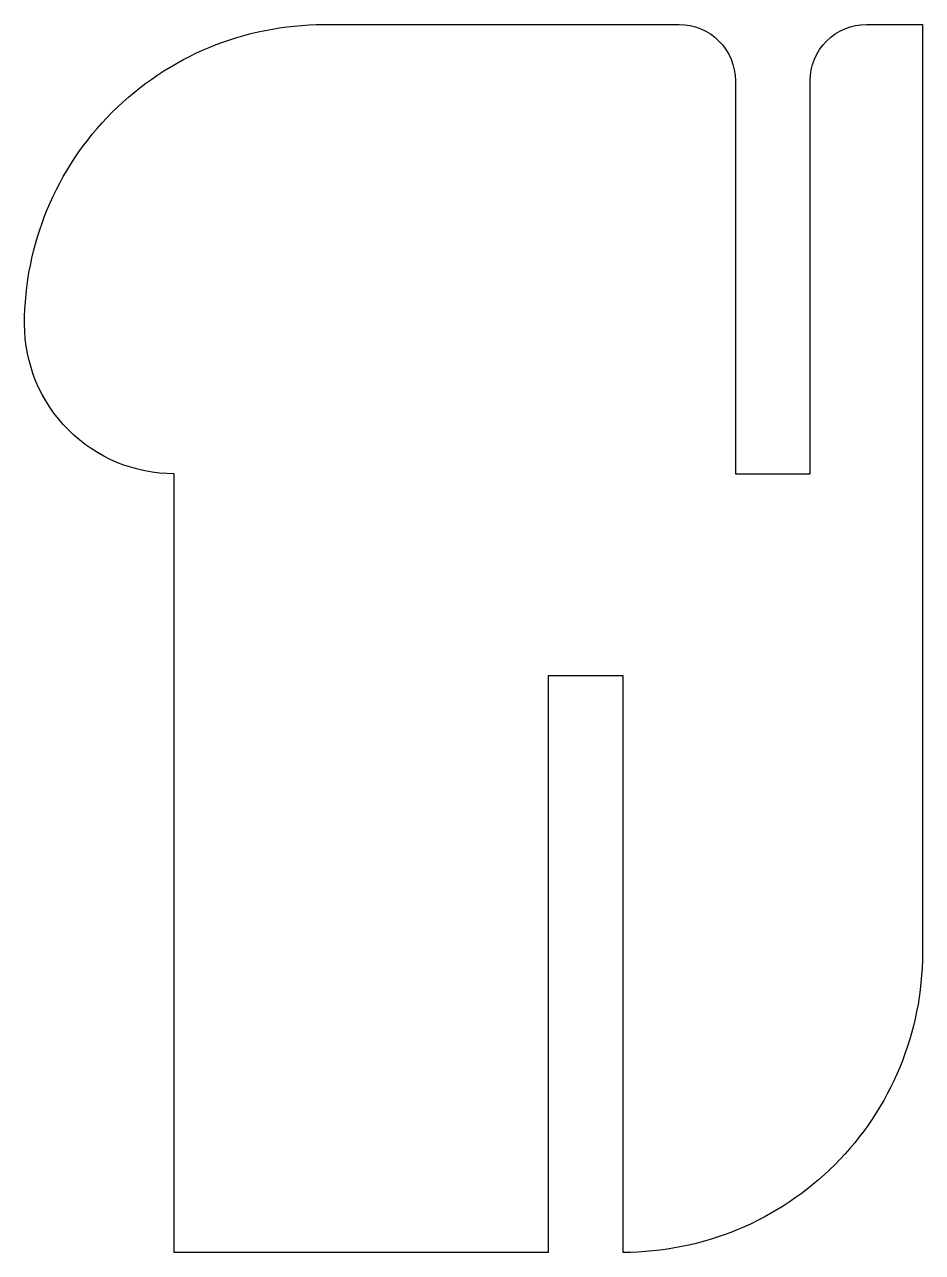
# Model space of a CAD drawing. Header units: inches. Extents: x 9.75 to 11.25, y -1.12 to 0.92.
import ezdxf

# ---------------------------------------------------------------- set-up
doc = ezdxf.new("R2010")
doc.units = ezdxf.units.IN
doc.layers.get('0').update_dxf_attribs({"linetype": 'CONTINUOUS'})

msp = doc.modelspace()

# ---------------------------------------------------------------- linework, layer by layer
msp.add_lwpolyline([(11.25, -0.625, -0.4142136), (10.75, -1.125), (10.75, -0.1625), (10.625, -0.1625), (10.625, -1.125), (10, -1.125), (10, 0.175, -0.4142136), (9.75, 0.425, -0.4142136), (10.25, 0.925), (10.84375, 0.925, -0.4142136), (10.9375, 0.83125), (10.9375, 0.175), (11.0625, 0.175), (11.0625, 0.83125, -0.4142136), (11.15625, 0.925), (11.25, 0.925)], format="xyb", close=True)

doc.saveas('drawing.dxf')
